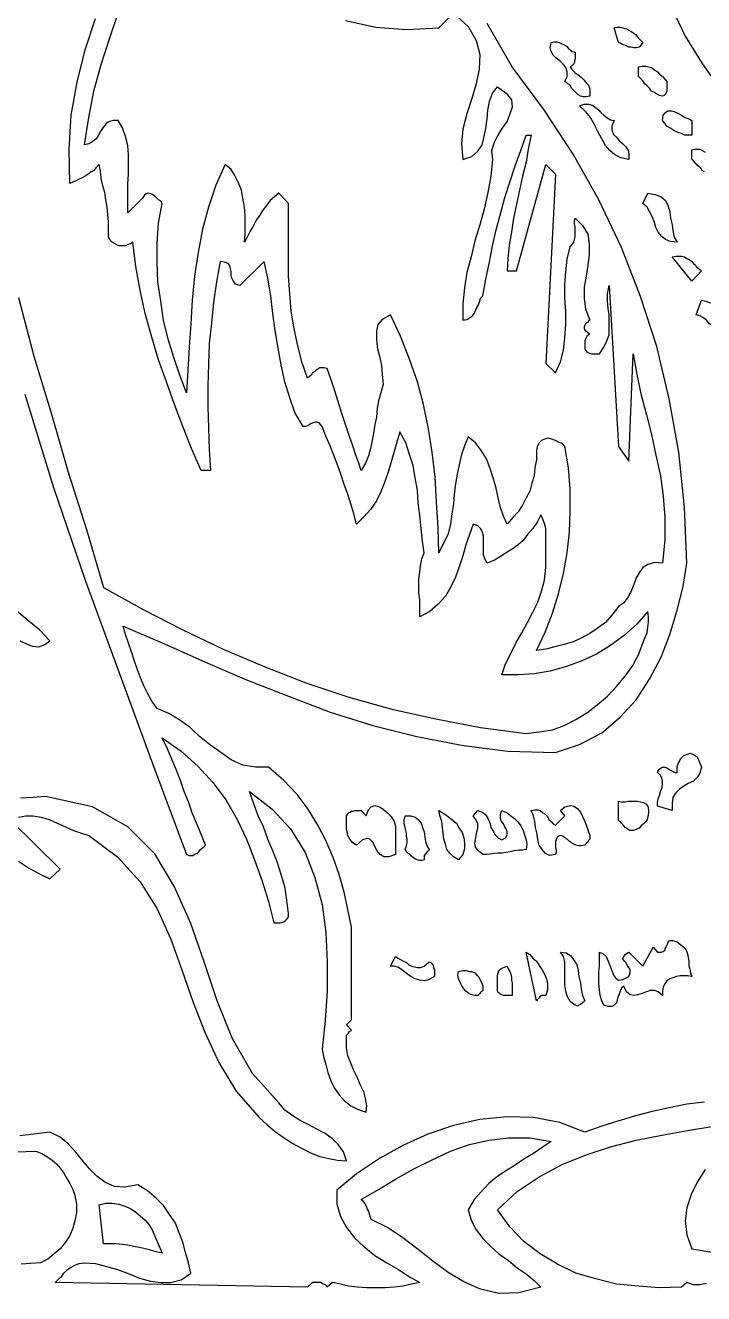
# Model space of a CAD drawing. Extents: x 0.03 to 7.4, y 0.03 to 6.86.
# Drawn here: x 5.178 to 6.102, y 2.991 to 4.719 of the extents above; entities that cross this region are included whole.
import ezdxf

# ---------------------------------------------------------------- set-up
doc = ezdxf.new("R2010")
doc.units = 0
doc.layers.add('1', color=7, linetype='Continuous')

msp = doc.modelspace()

# ---------------------------------------------------------------- linework, layer by layer
for points in [[(5.168, 4.348), (5.189, 4.268), (5.213, 4.189), (5.236, 4.11), (5.261, 4.032), (5.284, 3.953), (5.338, 3.923), (5.392, 3.895), (5.447, 3.869), (5.503, 3.845), (5.56, 3.823), (5.617, 3.804), (5.677, 3.787), (5.737, 3.774), (5.798, 3.762), (5.86, 3.754), (5.878, 3.756), (5.896, 3.759), (5.912, 3.765), (5.928, 3.773), (5.943, 3.782), (5.957, 3.793), (5.971, 3.805), (5.983, 3.818), (5.995, 3.832), (6.006, 3.847), (6.009, 3.854), (6.013, 3.861), (6.016, 3.869), (6.019, 3.877), (6.022, 3.884), (6.025, 3.891), (6.026, 3.899), (6.027, 3.906), (6.027, 3.913), (6.026, 3.92), (6.011, 3.903), (5.994, 3.888), (5.975, 3.874), (5.956, 3.862), (5.936, 3.853), (5.915, 3.845), (5.893, 3.839), (5.871, 3.835), (5.849, 3.834), (5.827, 3.834), (5.832, 3.849), (5.839, 3.863), (5.846, 3.877), (5.854, 3.891), (5.862, 3.905), (5.869, 3.919), (5.876, 3.933), (5.881, 3.948), (5.885, 3.963), (5.887, 3.98), (5.887, 3.987), (5.887, 3.995), (5.887, 4.002), (5.887, 4.01), (5.887, 4.018), (5.887, 4.025), (5.887, 4.033), (5.885, 4.04), (5.883, 4.046), (5.88, 4.052), (5.875, 4.042), (5.869, 4.033), (5.862, 4.025), (5.856, 4.017), (5.849, 4.011), (5.841, 4.005), (5.833, 4), (5.825, 3.995), (5.817, 3.99), (5.807, 3.986), (5.804, 3.991), (5.802, 3.997), (5.802, 4.003), (5.802, 4.01), (5.802, 4.016), (5.802, 4.023), (5.8, 4.029), (5.798, 4.033), (5.794, 4.037), (5.788, 4.039), (5.783, 4.025), (5.778, 4.011), (5.774, 3.996), (5.769, 3.981), (5.764, 3.967), (5.757, 3.953), (5.75, 3.941), (5.74, 3.93), (5.729, 3.92), (5.715, 3.913), (5.715, 3.92), (5.715, 3.928), (5.715, 3.936), (5.714, 3.945), (5.714, 3.955), (5.714, 3.964), (5.715, 3.974), (5.716, 3.983), (5.718, 3.992), (5.721, 4), (5.719, 4.016), (5.717, 4.033), (5.715, 4.051), (5.713, 4.068), (5.712, 4.085), (5.709, 4.102), (5.706, 4.119), (5.701, 4.134), (5.696, 4.15), (5.688, 4.165), (5.684, 4.151), (5.68, 4.138), (5.676, 4.124), (5.672, 4.11), (5.667, 4.096), (5.662, 4.083), (5.656, 4.071), (5.648, 4.059), (5.639, 4.049), (5.629, 4.039), (5.625, 4.053), (5.621, 4.067), (5.617, 4.08), (5.612, 4.093), (5.608, 4.106), (5.603, 4.12), (5.598, 4.133), (5.593, 4.146), (5.587, 4.159), (5.582, 4.172), (5.58, 4.175), (5.578, 4.177), (5.575, 4.178), (5.573, 4.178), (5.57, 4.177), (5.567, 4.176), (5.564, 4.174), (5.562, 4.173), (5.559, 4.172), (5.556, 4.172), (5.545, 4.191), (5.538, 4.211), (5.531, 4.233), (5.526, 4.256), (5.522, 4.279), (5.518, 4.303), (5.515, 4.326), (5.512, 4.35), (5.508, 4.374), (5.503, 4.397), (5.47, 4.364), (5.464, 4.366), (5.461, 4.37), (5.459, 4.374), (5.458, 4.378), (5.458, 4.383), (5.457, 4.387), (5.456, 4.391), (5.454, 4.394), (5.449, 4.396), (5.443, 4.397), (5.438, 4.369), (5.434, 4.341), (5.431, 4.313), (5.428, 4.285), (5.427, 4.257), (5.426, 4.228), (5.426, 4.199), (5.427, 4.17), (5.428, 4.141), (5.43, 4.112), (5.417, 4.112), (5.404, 4.142), (5.392, 4.172), (5.381, 4.202), (5.37, 4.233), (5.359, 4.263), (5.35, 4.294), (5.341, 4.326), (5.334, 4.358), (5.328, 4.39), (5.324, 4.423), (5.321, 4.421), (5.317, 4.42), (5.314, 4.418), (5.31, 4.418), (5.306, 4.418), (5.303, 4.419), (5.3, 4.421), (5.296, 4.423), (5.293, 4.426), (5.291, 4.43), (5.291, 4.441), (5.291, 4.451), (5.29, 4.461), (5.289, 4.471), (5.287, 4.481), (5.286, 4.491), (5.283, 4.5), (5.281, 4.51), (5.28, 4.52), (5.278, 4.529), (5.274, 4.525), (5.271, 4.521), (5.267, 4.519), (5.263, 4.516), (5.259, 4.513), (5.255, 4.511), (5.251, 4.509), (5.247, 4.507), (5.242, 4.505), (5.238, 4.503), (5.237, 4.55), (5.24, 4.596), (5.248, 4.641), (5.259, 4.685), (5.273, 4.728)], [(6.013, 4.701), (6.019, 4.695), (6.017, 4.692), (6.014, 4.689), (6.01, 4.688), (6.007, 4.688), (6.003, 4.689), (6, 4.689), (5.996, 4.691), (5.992, 4.692), (5.989, 4.694), (5.986, 4.695), (5.98, 4.715), (5.984, 4.716), (5.988, 4.716), (5.992, 4.715), (5.997, 4.714), (6, 4.712), (6.003, 4.71), (6.007, 4.708), (6.009, 4.706), (6.011, 4.704), (6.013, 4.701)], [(5.927, 4.682), (5.927, 4.679), (5.927, 4.676), (5.927, 4.673), (5.926, 4.67), (5.926, 4.668), (5.925, 4.666), (5.924, 4.665), (5.922, 4.663), (5.92, 4.662), (5.923, 4.658), (5.927, 4.654), (5.931, 4.651), (5.935, 4.648), (5.939, 4.644), (5.942, 4.64), (5.945, 4.637), (5.947, 4.632), (5.947, 4.627), (5.947, 4.622), (5.942, 4.621), (5.938, 4.621), (5.934, 4.622), (5.931, 4.624), (5.928, 4.627), (5.925, 4.63), (5.922, 4.633), (5.92, 4.637), (5.917, 4.639), (5.913, 4.642), (5.916, 4.649), (5.916, 4.655), (5.914, 4.661), (5.911, 4.665), (5.906, 4.67), (5.901, 4.674), (5.897, 4.678), (5.894, 4.683), (5.893, 4.688), (5.894, 4.695), (5.898, 4.696), (5.902, 4.696), (5.905, 4.695), (5.908, 4.694), (5.912, 4.692), (5.915, 4.69), (5.918, 4.687), (5.92, 4.685), (5.923, 4.683), (5.927, 4.682)], [(6.052, 4.642), (6.052, 4.639), (6.052, 4.636), (6.052, 4.634), (6.052, 4.631), (6.052, 4.629), (6.051, 4.627), (6.05, 4.625), (6.048, 4.623), (6.046, 4.622), (6.042, 4.623), (6.038, 4.625), (6.035, 4.627), (6.031, 4.629), (6.028, 4.633), (6.025, 4.636), (6.022, 4.639), (6.019, 4.643), (6.016, 4.646), (6.013, 4.649), (6.013, 4.662), (6.018, 4.663), (6.023, 4.663), (6.027, 4.662), (6.031, 4.661), (6.035, 4.658), (6.039, 4.655), (6.042, 4.652), (6.046, 4.649), (6.049, 4.645), (6.052, 4.642)], [(5.98, 4.589), (5.977, 4.581), (5.977, 4.576), (5.979, 4.57), (5.983, 4.566), (5.987, 4.561), (5.992, 4.557), (5.996, 4.553), (5.999, 4.548), (6, 4.543), (6, 4.536), (5.989, 4.538), (5.981, 4.542), (5.974, 4.548), (5.968, 4.555), (5.963, 4.564), (5.958, 4.574), (5.953, 4.584), (5.948, 4.593), (5.941, 4.601), (5.933, 4.609), (5.939, 4.611), (5.945, 4.611), (5.95, 4.61), (5.954, 4.607), (5.959, 4.603), (5.962, 4.6), (5.966, 4.596), (5.97, 4.593), (5.975, 4.59), (5.98, 4.589)], [(6.086, 4.589), (6.086, 4.569), (6.081, 4.569), (6.076, 4.569), (6.072, 4.571), (6.068, 4.572), (6.064, 4.574), (6.06, 4.576), (6.056, 4.579), (6.052, 4.581), (6.049, 4.585), (6.046, 4.589), (6.047, 4.596), (6.05, 4.6), (6.053, 4.602), (6.058, 4.602), (6.062, 4.601), (6.067, 4.599), (6.072, 4.596), (6.077, 4.593), (6.082, 4.591), (6.086, 4.589)], [(6.103, 4.519), (6.1, 4.521), (6.098, 4.524), (6.096, 4.526), (6.093, 4.528), (6.091, 4.531), (6.088, 4.534), (6.086, 4.536), (6.086, 4.549), (6.09, 4.55), (6.094, 4.55), (6.097, 4.55), (6.1, 4.548), (6.104, 4.546)], [(6.066, 4.423), (6.057, 4.424), (6.05, 4.427), (6.045, 4.431), (6.04, 4.437), (6.037, 4.443), (6.035, 4.45), (6.032, 4.458), (6.028, 4.465), (6.025, 4.471), (6.019, 4.476), (6.026, 4.49), (6.036, 4.488), (6.044, 4.485), (6.05, 4.48), (6.053, 4.473), (6.056, 4.465), (6.057, 4.456), (6.059, 4.447), (6.06, 4.439), (6.062, 4.43), (6.066, 4.423)], [(6.092, 4.39), (6.099, 4.384), (6.086, 4.37), (6.059, 4.403), (6.064, 4.404), (6.068, 4.404), (6.072, 4.404), (6.076, 4.403), (6.079, 4.401), (6.083, 4.399), (6.086, 4.397), (6.088, 4.394), (6.091, 4.392), (6.092, 4.39)], [(6.139, 4.311), (6.133, 4.306), (6.128, 4.304), (6.124, 4.304), (6.119, 4.306), (6.115, 4.309), (6.11, 4.312), (6.106, 4.317), (6.102, 4.32), (6.097, 4.323), (6.092, 4.324), (6.099, 4.344), (6.105, 4.343), (6.11, 4.341), (6.115, 4.34), (6.121, 4.337), (6.125, 4.334), (6.129, 4.331), (6.133, 4.327), (6.136, 4.322), (6.138, 4.317), (6.139, 4.311)], [(6.099, 3.708), (6.097, 3.7), (6.093, 3.694), (6.088, 3.689), (6.081, 3.686), (6.075, 3.682), (6.069, 3.678), (6.064, 3.673), (6.06, 3.667), (6.059, 3.659), (6.059, 3.649), (6.039, 3.655), (6.039, 3.66), (6.04, 3.665), (6.042, 3.67), (6.043, 3.675), (6.045, 3.679), (6.046, 3.684), (6.046, 3.689), (6.045, 3.693), (6.043, 3.697), (6.039, 3.701), (6.041, 3.705), (6.044, 3.707), (6.046, 3.708), (6.049, 3.708), (6.052, 3.707), (6.054, 3.706), (6.057, 3.704), (6.06, 3.702), (6.063, 3.701), (6.066, 3.701), (6.066, 3.709), (6.068, 3.715), (6.071, 3.72), (6.075, 3.724), (6.08, 3.726), (6.084, 3.727), (6.089, 3.725), (6.093, 3.722), (6.096, 3.716), (6.099, 3.708)], [(5.682, 3.622), (5.682, 3.589), (5.673, 3.586), (5.666, 3.586), (5.661, 3.589), (5.657, 3.594), (5.654, 3.6), (5.651, 3.606), (5.647, 3.61), (5.643, 3.611), (5.637, 3.609), (5.629, 3.602), (5.624, 3.605), (5.621, 3.608), (5.619, 3.612), (5.617, 3.615), (5.616, 3.62), (5.615, 3.624), (5.615, 3.628), (5.615, 3.633), (5.615, 3.637), (5.615, 3.642), (5.617, 3.644), (5.618, 3.646), (5.62, 3.647), (5.622, 3.648), (5.624, 3.648), (5.627, 3.649), (5.629, 3.649), (5.632, 3.649), (5.635, 3.649), (5.642, 3.642), (5.645, 3.65), (5.649, 3.654), (5.654, 3.656), (5.66, 3.654), (5.665, 3.651), (5.671, 3.646), (5.676, 3.641), (5.68, 3.634), (5.682, 3.628), (5.682, 3.622)], [(5.774, 3.589), (5.768, 3.582), (5.761, 3.586), (5.756, 3.591), (5.752, 3.596), (5.75, 3.603), (5.748, 3.61), (5.747, 3.618), (5.746, 3.626), (5.745, 3.634), (5.743, 3.641), (5.741, 3.649), (5.748, 3.645), (5.754, 3.641), (5.759, 3.637), (5.765, 3.632), (5.769, 3.625), (5.773, 3.619), (5.775, 3.612), (5.776, 3.605), (5.776, 3.597), (5.774, 3.589)], [(5.827, 3.609), (5.832, 3.612), (5.834, 3.616), (5.834, 3.62), (5.833, 3.624), (5.831, 3.627), (5.829, 3.631), (5.826, 3.635), (5.825, 3.639), (5.825, 3.644), (5.827, 3.649), (5.834, 3.646), (5.839, 3.642), (5.844, 3.638), (5.849, 3.633), (5.853, 3.628), (5.856, 3.622), (5.858, 3.616), (5.86, 3.609), (5.861, 3.603), (5.86, 3.596), (5.855, 3.595), (5.85, 3.595), (5.844, 3.594), (5.838, 3.593), (5.833, 3.592), (5.827, 3.591), (5.821, 3.591), (5.814, 3.59), (5.807, 3.589), (5.801, 3.589), (5.795, 3.594), (5.791, 3.599), (5.79, 3.604), (5.791, 3.609), (5.792, 3.615), (5.793, 3.62), (5.794, 3.625), (5.794, 3.631), (5.792, 3.636), (5.788, 3.642), (5.794, 3.649), (5.8, 3.647), (5.804, 3.644), (5.807, 3.64), (5.809, 3.636), (5.811, 3.631), (5.812, 3.626), (5.815, 3.621), (5.818, 3.616), (5.822, 3.612), (5.827, 3.609)], [(5.947, 3.615), (5.947, 3.613), (5.947, 3.611), (5.947, 3.61), (5.945, 3.608), (5.944, 3.606), (5.943, 3.605), (5.941, 3.603), (5.94, 3.602), (5.935, 3.601), (5.932, 3.601), (5.928, 3.602), (5.925, 3.603), (5.922, 3.605), (5.919, 3.607), (5.916, 3.61), (5.913, 3.612), (5.91, 3.614), (5.907, 3.615), (5.904, 3.614), (5.902, 3.612), (5.901, 3.609), (5.9, 3.607), (5.9, 3.604), (5.9, 3.6), (5.9, 3.598), (5.901, 3.595), (5.901, 3.592), (5.9, 3.589), (5.892, 3.588), (5.886, 3.591), (5.882, 3.596), (5.878, 3.602), (5.876, 3.609), (5.875, 3.617), (5.873, 3.626), (5.872, 3.634), (5.87, 3.642), (5.867, 3.649), (5.872, 3.65), (5.876, 3.65), (5.879, 3.649), (5.883, 3.646), (5.886, 3.644), (5.889, 3.641), (5.891, 3.637), (5.894, 3.634), (5.897, 3.631), (5.9, 3.629), (5.913, 3.642), (5.907, 3.649), (5.913, 3.654), (5.92, 3.656), (5.925, 3.655), (5.93, 3.652), (5.934, 3.647), (5.937, 3.641), (5.94, 3.634), (5.943, 3.627), (5.945, 3.62), (5.947, 3.615)], [(6.026, 3.655), (6.027, 3.65), (6.027, 3.646), (6.026, 3.641), (6.025, 3.637), (6.023, 3.634), (6.02, 3.631), (6.017, 3.628), (6.014, 3.625), (6.01, 3.623), (6.006, 3.622), (6.003, 3.622), (6.001, 3.622), (5.999, 3.623), (5.997, 3.625), (5.995, 3.626), (5.993, 3.628), (5.992, 3.63), (5.99, 3.632), (5.988, 3.634), (5.986, 3.635), (5.986, 3.662), (5.99, 3.661), (5.995, 3.661), (5.999, 3.662), (6.003, 3.662), (6.008, 3.662), (6.012, 3.662), (6.016, 3.661), (6.02, 3.66), (6.023, 3.658), (6.026, 3.655)], [(5.728, 3.596), (5.727, 3.594), (5.725, 3.593), (5.724, 3.591), (5.723, 3.59), (5.721, 3.588), (5.721, 3.586), (5.721, 3.584), (5.721, 3.582), (5.718, 3.581), (5.715, 3.581), (5.712, 3.582), (5.709, 3.583), (5.706, 3.585), (5.704, 3.587), (5.702, 3.589), (5.699, 3.591), (5.697, 3.593), (5.695, 3.596), (5.697, 3.601), (5.698, 3.606), (5.698, 3.61), (5.697, 3.614), (5.697, 3.618), (5.696, 3.622), (5.695, 3.626), (5.694, 3.631), (5.694, 3.636), (5.695, 3.642), (5.703, 3.642), (5.709, 3.64), (5.713, 3.637), (5.717, 3.632), (5.719, 3.626), (5.721, 3.62), (5.722, 3.613), (5.723, 3.607), (5.725, 3.6), (5.728, 3.596)], [(5.887, 3.397), (5.885, 3.397), (5.883, 3.397), (5.881, 3.397), (5.879, 3.396), (5.878, 3.394), (5.877, 3.393), (5.875, 3.391), (5.874, 3.39), (5.86, 3.456), (5.865, 3.453), (5.869, 3.448), (5.874, 3.444), (5.878, 3.438), (5.882, 3.432), (5.885, 3.426), (5.888, 3.42), (5.889, 3.413), (5.889, 3.405), (5.887, 3.397)], [(5.94, 3.39), (5.939, 3.389), (5.937, 3.387), (5.936, 3.386), (5.934, 3.385), (5.932, 3.384), (5.931, 3.383), (5.929, 3.383), (5.927, 3.384), (5.92, 3.389), (5.916, 3.396), (5.914, 3.403), (5.913, 3.411), (5.913, 3.418), (5.913, 3.427), (5.913, 3.435), (5.913, 3.443), (5.911, 3.45), (5.907, 3.456), (5.915, 3.455), (5.921, 3.451), (5.925, 3.445), (5.929, 3.439), (5.931, 3.431), (5.932, 3.423), (5.934, 3.414), (5.935, 3.406), (5.937, 3.397), (5.94, 3.39)], [(6.086, 3.423), (6.08, 3.424), (6.075, 3.424), (6.07, 3.424), (6.065, 3.423), (6.06, 3.421), (6.056, 3.42), (6.052, 3.417), (6.049, 3.413), (6.047, 3.409), (6.046, 3.403), (6.046, 3.397), (6.04, 3.402), (6.035, 3.404), (6.029, 3.404), (6.024, 3.402), (6.018, 3.4), (6.012, 3.398), (6.007, 3.397), (6.002, 3.398), (5.997, 3.402), (5.993, 3.41), (5.99, 3.407), (5.988, 3.403), (5.987, 3.399), (5.985, 3.395), (5.984, 3.391), (5.983, 3.387), (5.98, 3.384), (5.977, 3.382), (5.972, 3.382), (5.966, 3.384), (5.963, 3.39), (5.961, 3.397), (5.96, 3.405), (5.959, 3.413), (5.959, 3.422), (5.959, 3.43), (5.96, 3.437), (5.96, 3.444), (5.96, 3.451), (5.96, 3.456), (5.965, 3.454), (5.969, 3.45), (5.972, 3.444), (5.974, 3.438), (5.977, 3.431), (5.979, 3.425), (5.982, 3.421), (5.986, 3.418), (5.992, 3.419), (6, 3.423), (6.002, 3.428), (6.002, 3.432), (6, 3.435), (5.998, 3.438), (5.996, 3.442), (5.994, 3.444), (5.992, 3.447), (5.993, 3.45), (5.995, 3.453), (6, 3.456), (6.019, 3.437), (6.033, 3.463), (6.039, 3.456), (6.044, 3.456), (6.047, 3.457), (6.049, 3.459), (6.05, 3.462), (6.052, 3.465), (6.053, 3.468), (6.054, 3.471), (6.057, 3.472), (6.06, 3.472), (6.066, 3.47), (6.071, 3.466), (6.075, 3.463), (6.078, 3.459), (6.08, 3.454), (6.081, 3.449), (6.082, 3.444), (6.082, 3.438), (6.083, 3.433), (6.084, 3.428), (6.086, 3.423)], [(5.721, 3.437), (5.728, 3.443), (5.73, 3.442), (5.732, 3.44), (5.733, 3.439), (5.734, 3.437), (5.734, 3.435), (5.735, 3.432), (5.735, 3.429), (5.735, 3.426), (5.735, 3.423), (5.728, 3.419), (5.722, 3.417), (5.715, 3.418), (5.709, 3.42), (5.703, 3.423), (5.697, 3.427), (5.692, 3.431), (5.686, 3.435), (5.68, 3.437), (5.675, 3.437), (5.682, 3.45), (5.685, 3.448), (5.689, 3.446), (5.693, 3.444), (5.697, 3.442), (5.7, 3.439), (5.704, 3.437), (5.708, 3.436), (5.712, 3.435), (5.716, 3.435), (5.721, 3.437)], [(5.801, 3.41), (5.801, 3.408), (5.801, 3.406), (5.801, 3.404), (5.8, 3.403), (5.798, 3.401), (5.797, 3.4), (5.795, 3.398), (5.794, 3.397), (5.79, 3.397), (5.786, 3.398), (5.782, 3.4), (5.778, 3.403), (5.775, 3.406), (5.772, 3.411), (5.77, 3.415), (5.768, 3.42), (5.767, 3.425), (5.768, 3.43), (5.774, 3.431), (5.778, 3.431), (5.783, 3.43), (5.786, 3.43), (5.79, 3.428), (5.793, 3.425), (5.795, 3.423), (5.797, 3.419), (5.799, 3.415), (5.801, 3.41)], [(5.841, 3.397), (5.838, 3.397), (5.835, 3.397), (5.832, 3.397), (5.829, 3.397), (5.827, 3.398), (5.825, 3.399), (5.824, 3.4), (5.822, 3.401), (5.821, 3.403), (5.821, 3.408), (5.821, 3.412), (5.821, 3.416), (5.821, 3.42), (5.821, 3.424), (5.822, 3.428), (5.823, 3.431), (5.826, 3.434), (5.829, 3.435), (5.834, 3.437), (5.836, 3.433), (5.838, 3.43), (5.839, 3.426), (5.84, 3.422), (5.84, 3.418), (5.841, 3.414), (5.841, 3.41), (5.841, 3.406), (5.841, 3.401), (5.841, 3.397)]]:
    msp.add_lwpolyline(points)
at = {"layer": '1'}
for points in [[(5.741, 4.715), (5.761, 4.735), (5.781, 4.717), (5.792, 4.698), (5.797, 4.679), (5.796, 4.659), (5.792, 4.639), (5.786, 4.619), (5.779, 4.598), (5.774, 4.577), (5.772, 4.557), (5.774, 4.536), (5.786, 4.54), (5.794, 4.547), (5.8, 4.556), (5.803, 4.567), (5.805, 4.578), (5.807, 4.591), (5.808, 4.603), (5.81, 4.615), (5.814, 4.626), (5.821, 4.635), (5.833, 4.626), (5.84, 4.617), (5.841, 4.607), (5.838, 4.598), (5.834, 4.588), (5.827, 4.578), (5.821, 4.568), (5.816, 4.558), (5.813, 4.547), (5.814, 4.536), (5.812, 4.513), (5.808, 4.491), (5.803, 4.468), (5.797, 4.447), (5.79, 4.425), (5.785, 4.403), (5.779, 4.382), (5.776, 4.361), (5.774, 4.339), (5.774, 4.317), (5.779, 4.318), (5.783, 4.32), (5.787, 4.323), (5.789, 4.326), (5.791, 4.33), (5.793, 4.334), (5.795, 4.338), (5.797, 4.343), (5.798, 4.347), (5.801, 4.35), (5.805, 4.373), (5.81, 4.396), (5.814, 4.418), (5.819, 4.44), (5.825, 4.462), (5.831, 4.484), (5.838, 4.505), (5.845, 4.527), (5.853, 4.548), (5.86, 4.569), (5.867, 4.569), (5.863, 4.55), (5.86, 4.532), (5.855, 4.513), (5.851, 4.494), (5.847, 4.475), (5.843, 4.456), (5.84, 4.437), (5.837, 4.419), (5.835, 4.401), (5.834, 4.384), (5.847, 4.384), (5.887, 4.529), (5.9, 4.516), (5.887, 4.258), (5.9, 4.245), (5.907, 4.26), (5.911, 4.276), (5.913, 4.293), (5.914, 4.311), (5.914, 4.329), (5.913, 4.347), (5.913, 4.365), (5.914, 4.383), (5.916, 4.4), (5.92, 4.417), (5.923, 4.42), (5.925, 4.423), (5.926, 4.427), (5.927, 4.431), (5.927, 4.435), (5.927, 4.439), (5.927, 4.444), (5.926, 4.448), (5.926, 4.452), (5.927, 4.456), (5.937, 4.446), (5.944, 4.434), (5.946, 4.421), (5.946, 4.407), (5.944, 4.392), (5.942, 4.377), (5.939, 4.362), (5.939, 4.347), (5.941, 4.332), (5.947, 4.317), (5.945, 4.316), (5.944, 4.314), (5.942, 4.313), (5.941, 4.312), (5.94, 4.31), (5.939, 4.308), (5.939, 4.306), (5.94, 4.304), (5.947, 4.298), (5.944, 4.296), (5.943, 4.295), (5.942, 4.293), (5.941, 4.291), (5.94, 4.289), (5.94, 4.286), (5.94, 4.283), (5.94, 4.281), (5.94, 4.278), (5.941, 4.276), (5.943, 4.274), (5.944, 4.273), (5.947, 4.272), (5.949, 4.271), (5.951, 4.271), (5.954, 4.271), (5.957, 4.271), (5.96, 4.271), (5.966, 4.28), (5.97, 4.289), (5.973, 4.297), (5.973, 4.306), (5.973, 4.314), (5.973, 4.324), (5.972, 4.333), (5.971, 4.343), (5.971, 4.353), (5.973, 4.364), (5.986, 4.145), (6, 4.125), (6.006, 4.271), (6.011, 4.243), (6.017, 4.215), (6.024, 4.188), (6.031, 4.161), (6.037, 4.133), (6.043, 4.105), (6.047, 4.077), (6.049, 4.048), (6.049, 4.018), (6.046, 3.986), (6.035, 3.987), (6.026, 3.984), (6.019, 3.98), (6.014, 3.973), (6.01, 3.966), (6.007, 3.957), (6.003, 3.948), (5.999, 3.94), (5.993, 3.932), (5.986, 3.927), (5.977, 3.915), (5.968, 3.905), (5.957, 3.897), (5.947, 3.89), (5.935, 3.884), (5.924, 3.879), (5.912, 3.875), (5.899, 3.872), (5.887, 3.869), (5.874, 3.867), (5.886, 3.892), (5.896, 3.918), (5.904, 3.944), (5.911, 3.972), (5.916, 4), (5.919, 4.028), (5.92, 4.057), (5.92, 4.087), (5.918, 4.116), (5.913, 4.145), (5.909, 4.149), (5.904, 4.151), (5.9, 4.153), (5.895, 4.155), (5.89, 4.156), (5.885, 4.155), (5.881, 4.153), (5.878, 4.15), (5.875, 4.145), (5.874, 4.139), (5.874, 4.127), (5.872, 4.116), (5.871, 4.105), (5.868, 4.095), (5.865, 4.084), (5.86, 4.075), (5.855, 4.065), (5.849, 4.056), (5.842, 4.048), (5.834, 4.039), (5.829, 4.05), (5.825, 4.062), (5.822, 4.075), (5.819, 4.088), (5.815, 4.102), (5.811, 4.115), (5.806, 4.128), (5.799, 4.139), (5.791, 4.15), (5.781, 4.158), (5.776, 4.146), (5.772, 4.134), (5.769, 4.12), (5.766, 4.107), (5.764, 4.094), (5.762, 4.08), (5.761, 4.067), (5.759, 4.053), (5.757, 4.039), (5.754, 4.026), (5.741, 4), (5.74, 4.034), (5.738, 4.069), (5.736, 4.103), (5.732, 4.137), (5.727, 4.169), (5.72, 4.202), (5.712, 4.233), (5.701, 4.264), (5.689, 4.295), (5.675, 4.324), (5.664, 4.318), (5.658, 4.311), (5.656, 4.302), (5.656, 4.291), (5.657, 4.28), (5.66, 4.268), (5.663, 4.255), (5.664, 4.243), (5.665, 4.23), (5.662, 4.218), (5.659, 4.207), (5.657, 4.197), (5.656, 4.185), (5.654, 4.175), (5.652, 4.163), (5.65, 4.153), (5.648, 4.142), (5.645, 4.132), (5.641, 4.122), (5.635, 4.112), (5.632, 4.122), (5.628, 4.133), (5.624, 4.146), (5.619, 4.16), (5.614, 4.175), (5.609, 4.19), (5.604, 4.206), (5.599, 4.222), (5.594, 4.237), (5.589, 4.251), (5.585, 4.252), (5.582, 4.252), (5.579, 4.252), (5.576, 4.25), (5.574, 4.249), (5.572, 4.247), (5.569, 4.245), (5.567, 4.242), (5.565, 4.24), (5.562, 4.238), (5.555, 4.259), (5.549, 4.282), (5.544, 4.305), (5.54, 4.329), (5.538, 4.353), (5.536, 4.377), (5.536, 4.401), (5.536, 4.426), (5.536, 4.451), (5.536, 4.476), (5.523, 4.49), (5.517, 4.485), (5.511, 4.48), (5.506, 4.473), (5.501, 4.467), (5.497, 4.46), (5.492, 4.453), (5.488, 4.445), (5.484, 4.438), (5.48, 4.43), (5.476, 4.423), (5.477, 4.435), (5.477, 4.447), (5.477, 4.46), (5.476, 4.471), (5.474, 4.483), (5.472, 4.494), (5.468, 4.504), (5.463, 4.514), (5.458, 4.522), (5.45, 4.529), (5.437, 4.501), (5.427, 4.471), (5.419, 4.441), (5.413, 4.409), (5.408, 4.377), (5.405, 4.344), (5.403, 4.312), (5.401, 4.28), (5.399, 4.249), (5.397, 4.218), (5.388, 4.242), (5.38, 4.266), (5.372, 4.291), (5.366, 4.317), (5.362, 4.343), (5.358, 4.369), (5.357, 4.396), (5.357, 4.422), (5.359, 4.449), (5.364, 4.476), (5.362, 4.479), (5.359, 4.481), (5.356, 4.484), (5.354, 4.486), (5.351, 4.488), (5.348, 4.489), (5.345, 4.49), (5.342, 4.489), (5.34, 4.487), (5.337, 4.483), (5.317, 4.463), (5.317, 4.476), (5.317, 4.489), (5.317, 4.502), (5.318, 4.516), (5.318, 4.529), (5.318, 4.542), (5.317, 4.555), (5.314, 4.567), (5.31, 4.579), (5.304, 4.589), (5.297, 4.589), (5.291, 4.587), (5.287, 4.584), (5.283, 4.579), (5.28, 4.574), (5.277, 4.569), (5.274, 4.564), (5.269, 4.56), (5.264, 4.557), (5.258, 4.556), (5.264, 4.593), (5.271, 4.629), (5.281, 4.665), (5.292, 4.7), (5.304, 4.735)], [(6.059, 4.741), (6.077, 4.704), (6.099, 4.668), (6.124, 4.632)], [(5.177, 4.216), (5.216, 4.089), (5.259, 3.963), (5.305, 3.838), (5.351, 3.713), (5.397, 3.589), (5.401, 3.588), (5.403, 3.588), (5.406, 3.588), (5.409, 3.59), (5.412, 3.591), (5.414, 3.593), (5.416, 3.596), (5.419, 3.598), (5.421, 3.6), (5.423, 3.602), (5.417, 3.617), (5.411, 3.631), (5.405, 3.646), (5.4, 3.661), (5.394, 3.675), (5.389, 3.69), (5.383, 3.705), (5.377, 3.719), (5.371, 3.734), (5.364, 3.748), (5.39, 3.73), (5.413, 3.709), (5.433, 3.687), (5.451, 3.663), (5.466, 3.637), (5.479, 3.61), (5.49, 3.582), (5.5, 3.554), (5.509, 3.525), (5.516, 3.496), (5.519, 3.496), (5.522, 3.496), (5.525, 3.496), (5.528, 3.497), (5.531, 3.498), (5.533, 3.5), (5.534, 3.501), (5.536, 3.504), (5.536, 3.506), (5.536, 3.509), (5.534, 3.527), (5.531, 3.545), (5.526, 3.562), (5.521, 3.578), (5.515, 3.594), (5.508, 3.61), (5.502, 3.627), (5.495, 3.642), (5.489, 3.658), (5.483, 3.675), (5.514, 3.651), (5.539, 3.624), (5.559, 3.592), (5.572, 3.558), (5.582, 3.521), (5.587, 3.483), (5.589, 3.443), (5.589, 3.403), (5.586, 3.363), (5.582, 3.324), (5.584, 3.314), (5.587, 3.303), (5.59, 3.292), (5.594, 3.281), (5.599, 3.271), (5.605, 3.262), (5.612, 3.254), (5.621, 3.247), (5.631, 3.242), (5.642, 3.238), (5.643, 3.247), (5.641, 3.257), (5.639, 3.266), (5.634, 3.276), (5.63, 3.285), (5.625, 3.295), (5.621, 3.305), (5.617, 3.315), (5.615, 3.326), (5.615, 3.337), (5.615, 3.339), (5.615, 3.341), (5.615, 3.343), (5.617, 3.345), (5.618, 3.346), (5.619, 3.348), (5.621, 3.349), (5.622, 3.35), (5.615, 3.357), (5.622, 3.364), (5.622, 3.374), (5.622, 3.386), (5.622, 3.398), (5.622, 3.411), (5.622, 3.423), (5.622, 3.437), (5.622, 3.45), (5.622, 3.463), (5.622, 3.477), (5.622, 3.49), (5.617, 3.514), (5.612, 3.538), (5.605, 3.562), (5.597, 3.585), (5.587, 3.608), (5.576, 3.629), (5.563, 3.651), (5.548, 3.671), (5.53, 3.69), (5.509, 3.708), (5.491, 3.708), (5.474, 3.711), (5.458, 3.718), (5.444, 3.728), (5.43, 3.738), (5.415, 3.75), (5.402, 3.762), (5.388, 3.772), (5.373, 3.781), (5.357, 3.788), (5.35, 3.798), (5.344, 3.809), (5.339, 3.819), (5.334, 3.831), (5.33, 3.842), (5.326, 3.854), (5.322, 3.865), (5.318, 3.877), (5.314, 3.889), (5.311, 3.9), (5.367, 3.876), (5.423, 3.851), (5.479, 3.827), (5.536, 3.805), (5.593, 3.783), (5.651, 3.765), (5.711, 3.75), (5.772, 3.738), (5.835, 3.73), (5.9, 3.728), (5.933, 3.739), (5.963, 3.755), (5.988, 3.776), (6.01, 3.8), (6.028, 3.828), (6.044, 3.858), (6.056, 3.889), (6.066, 3.922), (6.074, 3.954), (6.079, 3.986), (6.076, 4.062), (6.068, 4.137), (6.055, 4.21), (6.038, 4.281), (6.016, 4.349), (5.99, 4.416), (5.959, 4.481), (5.924, 4.543), (5.884, 4.604), (5.841, 4.662), (5.807, 4.721)], [(5.614, 4.725), (5.655, 4.716), (5.697, 4.713), (5.741, 4.715)], [(5.17, 3.88), (5.179, 3.876), (5.187, 3.873), (5.196, 3.872), (5.204, 3.875), (5.211, 3.88), (5.197, 3.895), (5.18, 3.909), (5.163, 3.923)], [(5.168, 3.64), (5.178, 3.642), (5.188, 3.642), (5.199, 3.64), (5.21, 3.637), (5.221, 3.632), (5.232, 3.627), (5.243, 3.622), (5.254, 3.618), (5.264, 3.615), (5.303, 3.586), (5.334, 3.552), (5.357, 3.515), (5.376, 3.474), (5.391, 3.432), (5.406, 3.389), (5.422, 3.347), (5.441, 3.306), (5.465, 3.267), (5.496, 3.231), (5.507, 3.221), (5.518, 3.212), (5.529, 3.204), (5.541, 3.196), (5.554, 3.189), (5.566, 3.183), (5.579, 3.178), (5.591, 3.175), (5.603, 3.173), (5.615, 3.172), (5.611, 3.184), (5.604, 3.194), (5.596, 3.202), (5.586, 3.209), (5.575, 3.215), (5.564, 3.221), (5.552, 3.227), (5.542, 3.233), (5.531, 3.241), (5.523, 3.251), (5.487, 3.291), (5.46, 3.338), (5.439, 3.39), (5.421, 3.443), (5.403, 3.495), (5.381, 3.545), (5.354, 3.59), (5.317, 3.627), (5.269, 3.654), (5.205, 3.668), (5.188, 3.667), (5.171, 3.666)], [(5.168, 3.58), (5.182, 3.571), (5.197, 3.563), (5.211, 3.556), (5.225, 3.569), (5.158, 3.635)], [(6.103, 3.252), (6.079, 3.249), (6.055, 3.244), (6.032, 3.239), (6.009, 3.233), (5.985, 3.226), (5.963, 3.219), (5.94, 3.211), (5.906, 3.224), (5.87, 3.231), (5.834, 3.232), (5.797, 3.228), (5.761, 3.22), (5.726, 3.208), (5.692, 3.193), (5.66, 3.175), (5.629, 3.154), (5.602, 3.132), (5.602, 3.113), (5.607, 3.096), (5.615, 3.081), (5.626, 3.067), (5.639, 3.055), (5.654, 3.043), (5.67, 3.033), (5.686, 3.024), (5.701, 3.014), (5.715, 3.006), (5.704, 3.004), (5.692, 3.001), (5.68, 3), (5.668, 2.999), (5.655, 2.999), (5.643, 2.999), (5.63, 3), (5.618, 3.001), (5.607, 3.004), (5.596, 3.006), (5.589, 3), (5.588, 3.002), (5.586, 3.003), (5.584, 3.004), (5.582, 3.005), (5.58, 3.006), (5.577, 3.006), (5.575, 3.006), (5.572, 3.006), (5.569, 3.006), (5.562, 3), (5.218, 3.006), (5.219, 3.007), (5.221, 3.009), (5.224, 3.012), (5.227, 3.015), (5.23, 3.019), (5.235, 3.024), (5.24, 3.027), (5.245, 3.03), (5.251, 3.032), (5.258, 3.033), (5.273, 3.032), (5.288, 3.028), (5.303, 3.024), (5.319, 3.018), (5.333, 3.012), (5.348, 3.008), (5.362, 3.006), (5.376, 3.006), (5.39, 3.01), (5.403, 3.019), (5.4, 3.033), (5.396, 3.047), (5.392, 3.061), (5.387, 3.074), (5.382, 3.087), (5.374, 3.099), (5.366, 3.111), (5.356, 3.121), (5.344, 3.131), (5.331, 3.139), (5.313, 3.136), (5.299, 3.137), (5.286, 3.143), (5.275, 3.151), (5.265, 3.161), (5.256, 3.172), (5.246, 3.184), (5.236, 3.195), (5.225, 3.204), (5.211, 3.211), (5.17, 3.206)], [(6.106, 3.005), (6.097, 3.003), (6.088, 3.003), (6.079, 3.006), (6.072, 3), (6.042, 2.999), (6.013, 3.001), (5.983, 3.004), (5.955, 3.011), (5.928, 3.019), (5.903, 3.031), (5.879, 3.045), (5.857, 3.062), (5.838, 3.082), (5.821, 3.105), (5.848, 3.13), (5.878, 3.15), (5.909, 3.167), (5.942, 3.18), (5.975, 3.191), (6.01, 3.2), (6.045, 3.207), (6.08, 3.213), (6.116, 3.219)], [(5.894, 3.198), (5.882, 3.19), (5.87, 3.182), (5.857, 3.174), (5.845, 3.166), (5.832, 3.158), (5.82, 3.15), (5.809, 3.141), (5.799, 3.13), (5.789, 3.119), (5.781, 3.105), (5.785, 3.091), (5.792, 3.078), (5.801, 3.066), (5.812, 3.055), (5.823, 3.045), (5.836, 3.036), (5.848, 3.026), (5.86, 3.018), (5.871, 3.009), (5.88, 3), (5.85, 2.992), (5.823, 2.991), (5.798, 2.997), (5.775, 3.007), (5.754, 3.02), (5.733, 3.035), (5.713, 3.051), (5.692, 3.067), (5.671, 3.081), (5.649, 3.092), (5.648, 3.095), (5.647, 3.098), (5.646, 3.101), (5.645, 3.104), (5.644, 3.106), (5.643, 3.109), (5.641, 3.112), (5.64, 3.114), (5.638, 3.117), (5.635, 3.119), (5.659, 3.133), (5.682, 3.147), (5.707, 3.161), (5.731, 3.173), (5.757, 3.185), (5.783, 3.194), (5.809, 3.2), (5.836, 3.203), (5.865, 3.203), (5.894, 3.198)], [(5.165, 3.184), (5.192, 3.185)], [(5.192, 3.185), (5.2, 3.182), (5.207, 3.178), (5.214, 3.173), (5.22, 3.168), (5.225, 3.162), (5.23, 3.155), (5.234, 3.148), (5.238, 3.141), (5.242, 3.133), (5.245, 3.125), (5.247, 3.113), (5.247, 3.101), (5.245, 3.09), (5.242, 3.08), (5.238, 3.07), (5.232, 3.061), (5.225, 3.052), (5.217, 3.045), (5.208, 3.038), (5.198, 3.033), (5.172, 3.031)], [(6.104, 3.16), (6.093, 3.143), (6.085, 3.126), (6.079, 3.108), (6.077, 3.09), (6.079, 3.071), (6.086, 3.052), (6.165, 3.039)], [(5.35, 3.079), (5.364, 3.046), (5.356, 3.048), (5.348, 3.05), (5.341, 3.052), (5.333, 3.054), (5.325, 3.055), (5.317, 3.057), (5.31, 3.058), (5.301, 3.059), (5.293, 3.059), (5.284, 3.059), (5.278, 3.112), (5.287, 3.114), (5.296, 3.114), (5.305, 3.113), (5.313, 3.11), (5.321, 3.107), (5.328, 3.102), (5.334, 3.097), (5.341, 3.091), (5.346, 3.085), (5.35, 3.079)]]:
    msp.add_lwpolyline(points, dxfattribs=at)

doc.saveas('drawing.dxf')
